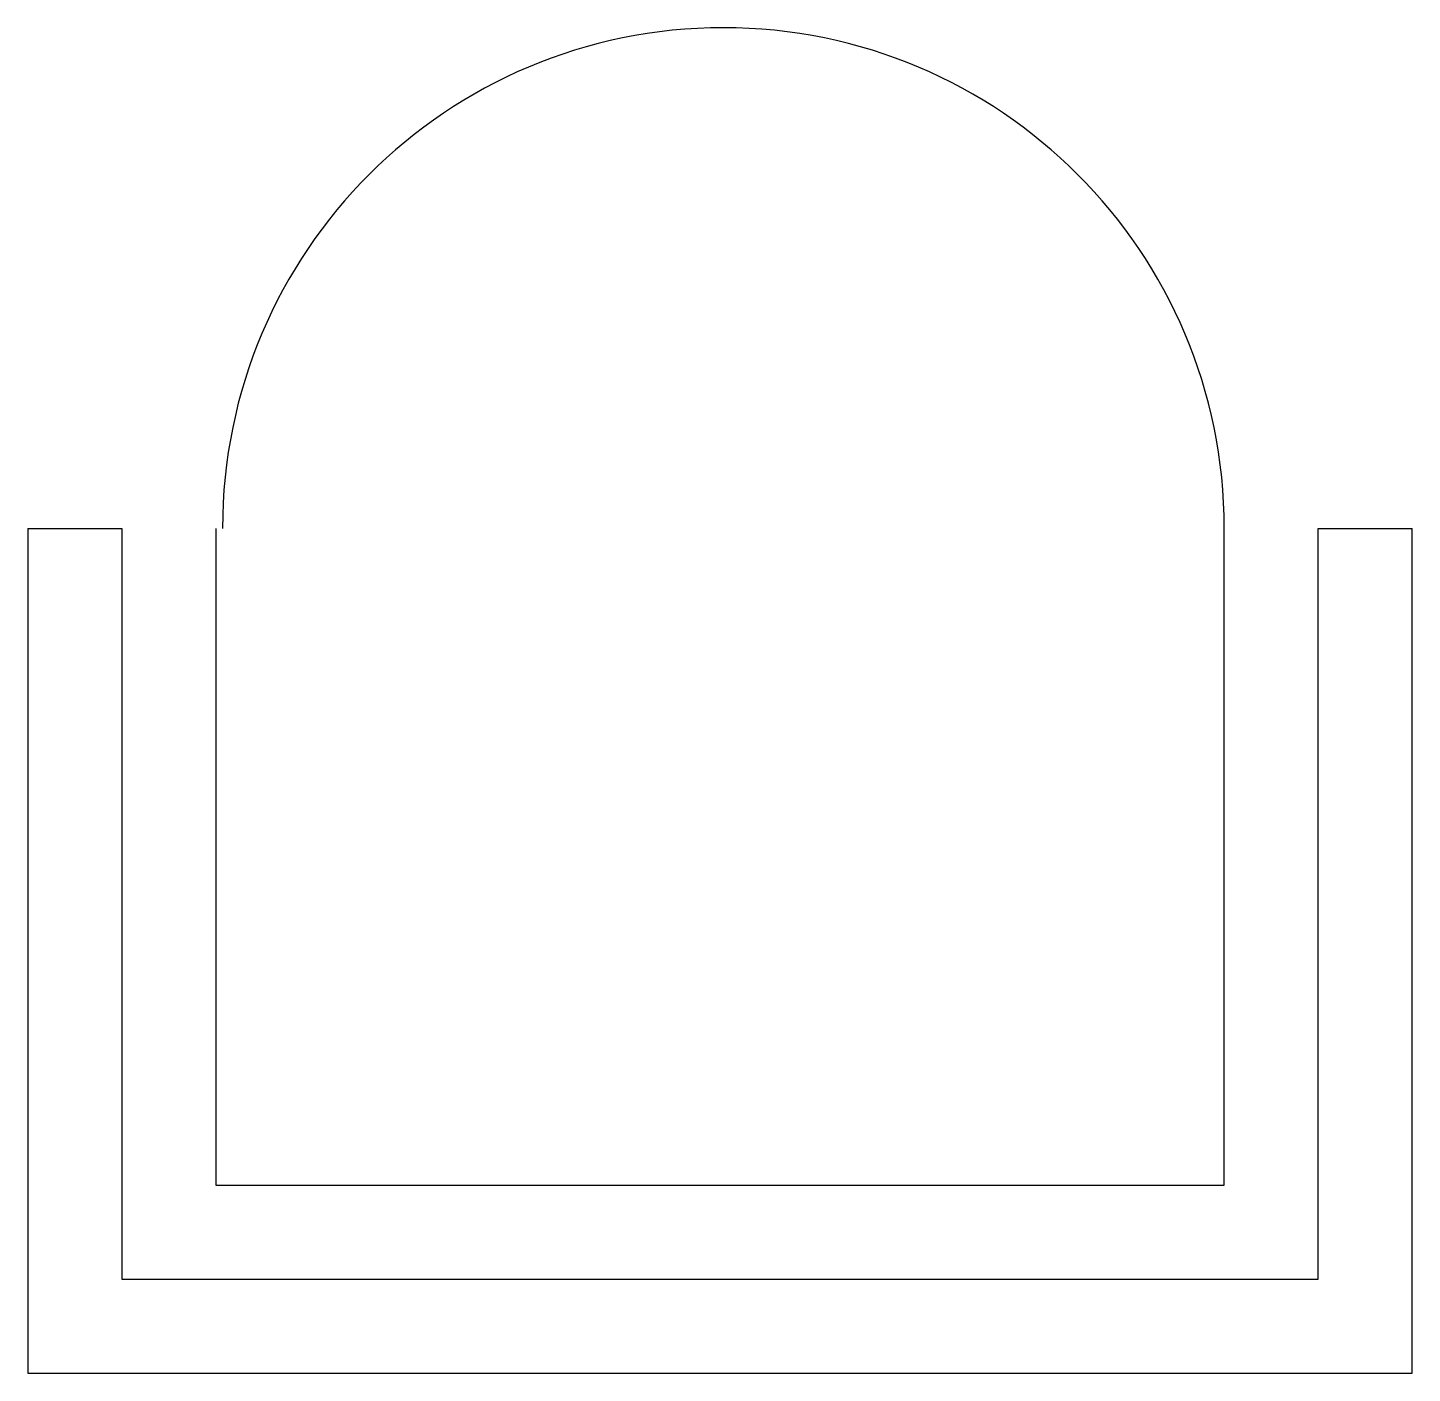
# Model space of a CAD drawing. Extents: x -8.175 to -7.438, y 8.901 to 9.616.
import ezdxf

# ---------------------------------------------------------------- set-up
doc = ezdxf.new("R2010")
doc.units = 0
doc.header["$LTSCALE"] = 0.3
doc.header["$MEASUREMENT"] = 0
doc.layers.get('0').update_dxf_attribs({"linetype": 'CONTINUOUS'})

msp = doc.modelspace()

# ---------------------------------------------------------------- linework, layer by layer
for p, q in [((-8.17456, 9.34991), (-8.17456, 8.90058)), ((-8.17456, 9.34991), (-8.12456, 9.34991)), ((-8.12456, 9.34991), (-8.12456, 8.95058)), ((-8.07456, 9.34991), (-8.07456, 9.00058)), ((-7.53825, 9.00058), (-7.53825, 9.34991)), ((-7.48825, 8.95058), (-7.48825, 9.34991)), ((-7.48825, 9.34991), (-7.43825, 9.34991)), ((-7.43825, 8.90058), (-7.43825, 9.34991)), ((-8.07456, 9.00058), (-7.53825, 9.00058)), ((-8.12456, 8.95058), (-7.48825, 8.95058)), ((-8.17456, 8.90058), (-7.43825, 8.90058))]:
    msp.add_line(p, q)
msp.add_arc((-7.8046, 9.34991), 0.26635, 0, 180)

doc.saveas('drawing.dxf')
